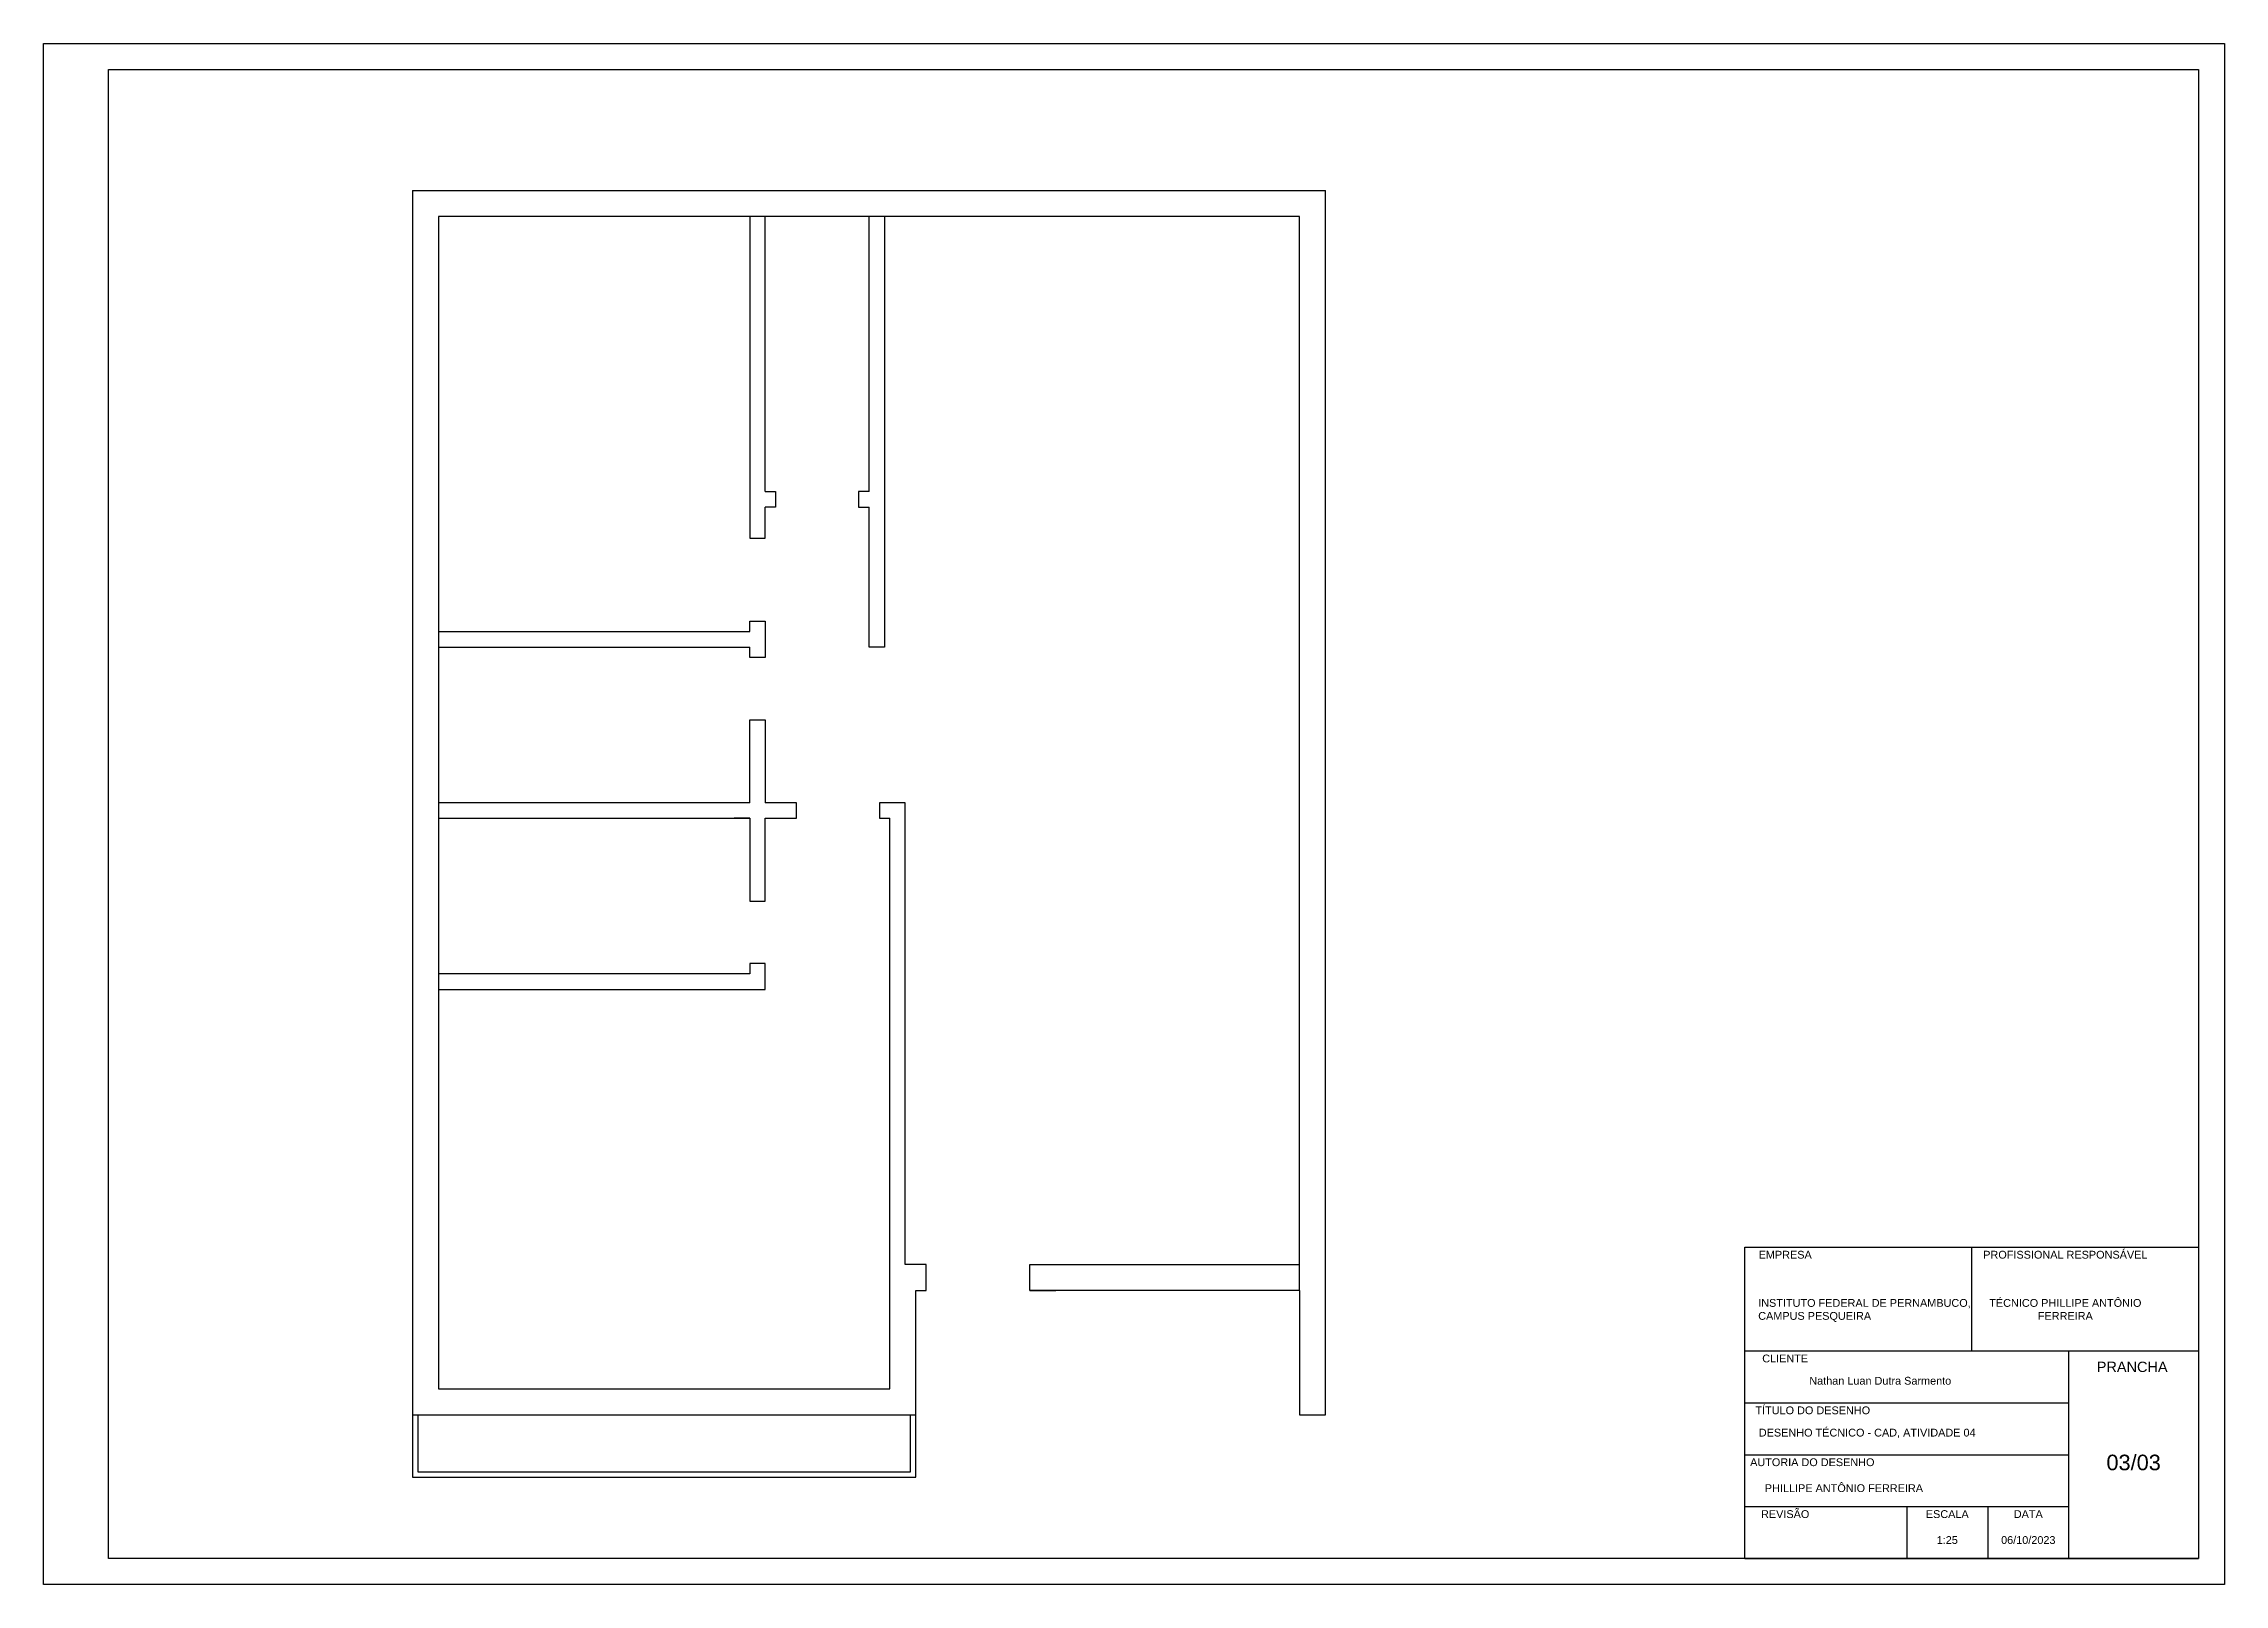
# Model space of a CAD drawing. Header units: millimetres. Extents: x 1250 to 2091, y 2528 to 3122.
import ezdxf

# ---------------------------------------------------------------- set-up
doc = ezdxf.new("R2010")
doc.units = ezdxf.units.MM
doc.styles.get("Standard").update_dxf_attribs({"font": 'arial.ttf'})

msp = doc.modelspace()

# ---------------------------------------------------------------- linework, layer by layer
for p, q in [((1250.14, 3121.88), (2091.14, 3121.88)), ((1250.14, 2527.88), (1250.14, 3121.88)), ((2091.14, 3121.88), (2091.14, 2527.88)), ((1392.45, 3065.21), (1392.45, 2593.21)), ((1392.45, 3065.21), (1744.45, 3065.21)), ((1744.45, 2593.21), (1744.45, 3065.21)), ((1522.45, 3055.21), (1402.45, 3055.21)), ((1402.45, 3055.21), (1402.45, 2895.21)), ((1528.45, 3055.21), (1522.45, 3055.21)), ((1522.45, 3055.21), (1522.45, 2931.21)), ((1568.45, 3055.21), (1528.45, 3055.21)), ((1528.45, 2949.21), (1528.45, 3055.21)), ((1574.45, 3055.21), (1568.45, 3055.21)), ((1568.45, 2949.21), (1568.45, 3055.21)), ((1734.45, 3055.21), (1574.45, 3055.21)), ((1574.45, 3055.21), (1574.45, 2889.21)), ((1734.45, 2651.21), (1734.45, 3055.21)), ((1528.45, 2949.21), (1532.45, 2949.21)), ((1532.45, 2949.21), (1532.45, 2943.21)), ((1568.45, 2949.21), (1564.45, 2949.21)), ((1564.45, 2949.21), (1564.45, 2943.21)), ((1528.45, 2931.21), (1528.45, 2943.21)), ((1532.45, 2943.21), (1528.45, 2943.21)), ((1564.45, 2943.21), (1568.45, 2943.21)), ((1568.45, 2889.21), (1568.45, 2943.21)), ((1522.45, 2931.21), (1528.45, 2931.21)), ((1402.45, 2895.21), (1402.45, 2889.21)), ((1402.45, 2895.21), (1522.45, 2895.21)), ((1522.45, 2895.21), (1522.45, 2899.21)), ((1522.45, 2899.21), (1528.45, 2899.21)), ((1528.45, 2899.21), (1528.45, 2885.21)), ((1402.45, 2889.21), (1402.45, 2829.21)), ((1402.45, 2889.21), (1522.45, 2889.21)), ((1522.45, 2885.21), (1522.45, 2889.21)), ((1528.45, 2885.21), (1522.45, 2885.21)), ((1574.45, 2889.21), (1568.45, 2889.21)), ((1522.45, 2829.21), (1522.45, 2861.21)), ((1522.45, 2861.21), (1528.45, 2861.21)), ((1528.45, 2861.21), (1528.45, 2829.21)), ((1402.45, 2829.21), (1402.45, 2823.21)), ((1522.45, 2829.21), (1402.45, 2829.21)), ((1540.45, 2829.21), (1528.45, 2829.21)), ((1540.45, 2823.21), (1540.45, 2829.21)), ((1582.45, 2829.21), (1572.45, 2829.21)), ((1572.45, 2829.21), (1572.45, 2823.21)), ((1582.45, 2651.21), (1582.45, 2829.21)), ((1402.45, 2823.21), (1402.45, 2763.21)), ((1402.45, 2823.21), (1522.45, 2823.21)), ((1522.45, 2823.21), (1516.45, 2823.21)), ((1522.45, 2823.21), (1522.45, 2791.21)), ((1528.45, 2791.21), (1528.45, 2823.21)), ((1528.45, 2823.21), (1540.45, 2823.21)), ((1572.45, 2823.21), (1576.45, 2823.21)), ((1576.45, 2603.21), (1576.45, 2823.21)), ((1522.45, 2791.21), (1528.45, 2791.21)), ((1528.45, 2767.21), (1522.45, 2767.21)), ((1522.45, 2767.21), (1522.45, 2763.21)), ((1528.45, 2757.21), (1528.45, 2767.21)), ((1402.45, 2763.21), (1402.45, 2757.21)), ((1522.45, 2763.21), (1402.45, 2763.21)), ((1402.45, 2757.21), (1402.45, 2603.21)), ((1402.45, 2757.21), (1528.45, 2757.21)), ((1906.14, 2537.88), (1906.14, 2657.88)), ((1906.14, 2657.88), (2081.14, 2657.88)), ((1993.64, 2657.88), (1993.64, 2617.88)), ((1590.45, 2651.21), (1582.45, 2651.21)), ((1590.45, 2641.21), (1590.45, 2651.21)), ((1630.45, 2641.21), (1630.45, 2651.21)), ((1630.45, 2651.21), (1734.45, 2651.21)), ((1734.45, 2641.21), (1734.45, 2651.21)), ((1586.45, 2593.21), (1586.45, 2641.21)), ((1586.45, 2641.21), (1590.45, 2641.21)), ((1734.45, 2641.21), (1630.45, 2641.21)), ((1630.45, 2641.21), (1640.45, 2641.21)), ((1734.45, 2641.21), (1734.45, 2593.21)), ((1906.14, 2617.88), (1906.14, 2637.88)), ((1906.14, 2597.88), (1906.14, 2617.88)), ((1906.14, 2617.88), (2081.14, 2617.88)), ((2031.14, 2537.88), (2031.14, 2617.88)), ((1402.45, 2603.21), (1576.45, 2603.21)), ((1392.45, 2593.21), (1394.45, 2593.21)), ((1392.45, 2593.21), (1392.45, 2569.21)), ((1392.45, 2593.21), (1586.45, 2593.21)), ((1394.45, 2593.21), (1394.45, 2571.21)), ((1584.45, 2571.21), (1584.45, 2593.21)), ((1586.45, 2569.21), (1586.45, 2593.21)), ((1734.45, 2593.21), (1744.45, 2593.21)), ((1906.14, 2577.88), (1906.14, 2597.88)), ((1906.14, 2597.88), (2031.14, 2597.88)), ((1906.14, 2557.88), (1906.14, 2577.88)), ((1906.14, 2577.88), (2031.14, 2577.88)), ((1392.45, 2569.21), (1586.45, 2569.21)), ((1394.45, 2571.21), (1584.45, 2571.21)), ((1906.14, 2537.88), (1906.14, 2557.88)), ((1906.14, 2557.88), (2031.14, 2557.88)), ((1968.64, 2557.88), (1968.64, 2537.88)), ((1999.89, 2557.88), (1999.89, 2537.88)), ((2081.14, 2537.88), (1906.14, 2537.88)), ((1906.14, 2537.88), (2081.14, 2537.88)), ((2081.14, 2537.88), (2031.14, 2537.88)), ((2091.14, 2527.88), (1250.14, 2527.88))]:
    msp.add_line(p, q)
msp.add_lwpolyline([(1275.14, 3111.88), (2081.14, 3111.88), (2081.14, 2537.88), (1275.14, 2537.88), (1275.14, 2825.67)], close=True)

# ---------------------------------------------------------------- texts
at = {"attachment_point": 1}
for s, width, heights, insert, char_height in [('\\pxqc;{\\C1;EMPRESA}', 31.25, [6.39], (1906.14, 2656.47), 3), ('\\pxqc;{\\C1;PROFISSIONAL RESPONSÁVEL}', 72.3358, [6.39], (1993.64, 2656.47), 3), ('INSTITUTO FEDERAL DE PERNAMBUCO, \\PCAMPUS PESQUEIRA', 142.9396, [15.71], (1911.36, 2637.88), 3), ('\\pxqc;TÉCNICO PHILLIPE ANTÔNIO FERREIRA\\P', 72.3358, [14.22], (1993.64, 2637.88), 3), ('\\pxqc;{\\C1;CLIENTE}', 31.25, [6.39], (1906.14, 2616.47), 3), ('\\pxqc;Nathan Luan Dutra Sarmento', 104.5831, [6.39], (1906.14, 2607.88), 3), ('\\pxqc;{\\C1;PRANCHA}', 48.8859, [10.64], (2031.14, 2613.74), 4), ('\\pxqc;{\\C1;TÍTULO DO DESENHO}', 52.5425, [6.39], (1906.14, 2596.47), 3), ('\\pxqc;DESENHO TÉCNICO - CAD, ATIVIDADE 04', 94.5008, [14.51], (1906.14, 2587.88), 3), ('\\pxqc;{\\C1;AUTORIA DO DESENHO}', 52.1712, [6.39], (1906.14, 2576.47), 3), ('\\pxqc;03/03', 50, [0], (2031.14, 2577.88), 6), ('\\pxqc;PHILLIPE ANTÔNIO FERREIRA', 76.5644, [6.39], (1906.14, 2566.47), 3), ('\\pxqc;{\\C1;REVISÃO}', 31.25, [6.39], (1906.14, 2556.47), 3), ('\\pxqc;{\\C1;ESCALA}', 31.25, [6.39], (1968.64, 2556.47), 3), ('\\pxqc;{\\C1;DATA}', 31.25, [6.39], (1999.89, 2556.47), 3), ('\\pxqc;1:25', 31.25, [6.39], (1968.64, 2546.47), 3), ('\\pxqc;06/10/2023', 31.25, [6.39], (1999.89, 2546.47), 3)]:
    msp.add_mtext_dynamic_manual_height_columns(s, width=width, gutter_width=12.5, heights=heights, dxfattribs=dict(at, insert=insert, char_height=char_height))

doc.saveas('drawing.dxf')
